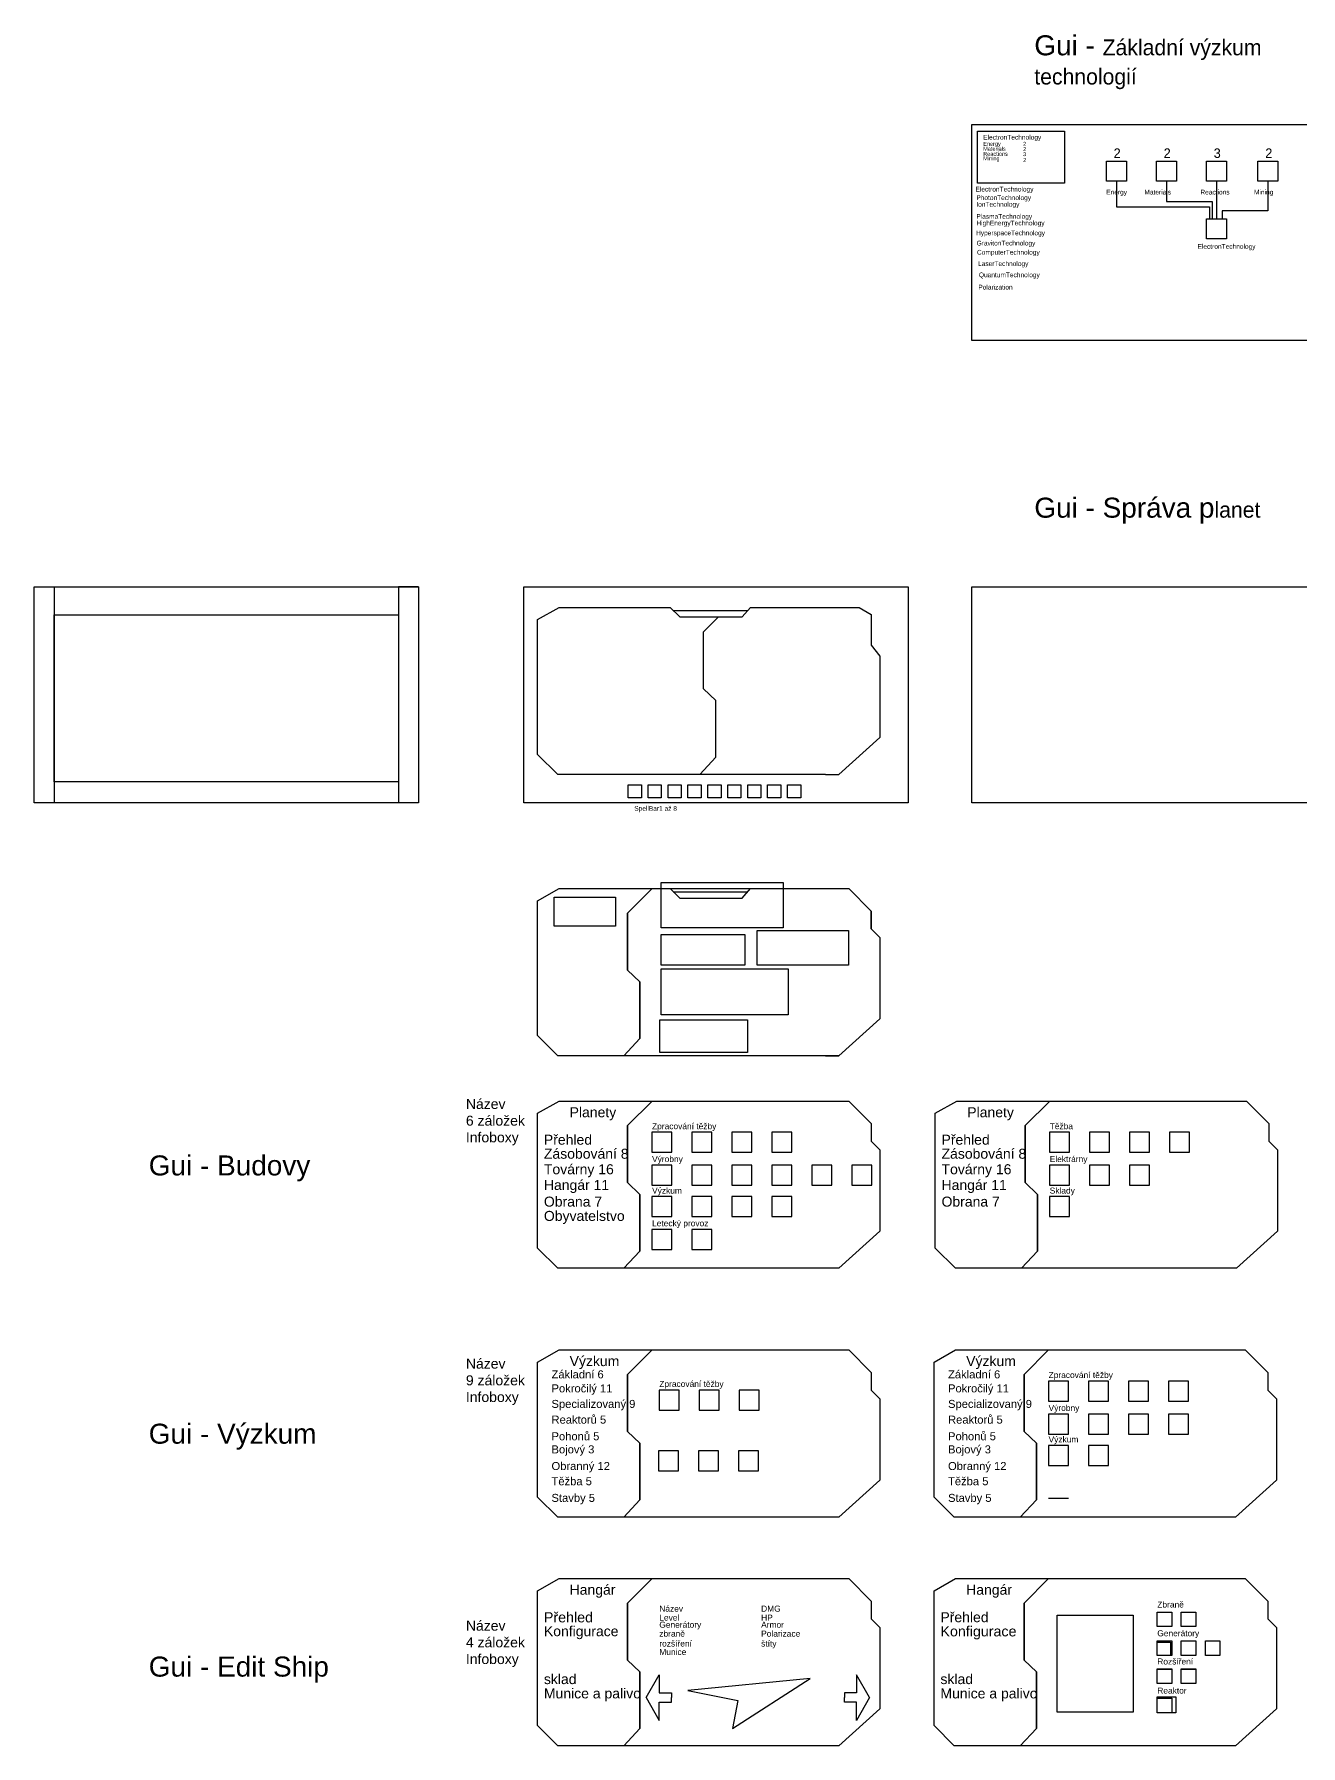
# Model space of a CAD drawing. Header units: millimetres. Extents: x 33057 to 249580, y -15894 to 47997.
# Drawn here: x 47362 to 53692, y -7681 to 873 of the extents above; entities that cross this region are included whole.
import ezdxf

# ---------------------------------------------------------------- set-up
doc = ezdxf.new("R2010")
doc.units = ezdxf.units.MM
for name, color, linetype in [('Kce', 9, 'Continuous'), ('Prvky', 103, 'Continuous'), ('základní', 4, 'Continuous')]:
    doc.layers.add(name, color=color, linetype=linetype)
doc.layers.add('Layer2', color=231, linetype='Continuous', plot=False)
doc.layers.add('Obrys', color=253, linetype='Continuous', lineweight=30)
doc.styles.get("Standard").update_dxf_attribs({"font": 'arial.ttf'})
picture_1 = doc.add_image_def('image1.png', size_in_pixel=(1921, 1081))
picture_2 = doc.add_image_def('image2.png', size_in_pixel=(599, 291))
picture_3 = doc.add_image_def('image3.png', size_in_pixel=(651, 307))
picture_4 = doc.add_image_def('image4.png', size_in_pixel=(639, 238))
picture_5 = doc.add_image_def('image5.png', size_in_pixel=(657, 240))
picture_6 = doc.add_image_def('image6.png', size_in_pixel=(664, 242))
picture_7 = doc.add_image_def('image7.png', size_in_pixel=(650, 242))
picture_8 = doc.add_image_def('image8.png', size_in_pixel=(656, 248))
picture_9 = doc.add_image_def('image9.png', size_in_pixel=(134, 134))
picture_10 = doc.add_image_def('image10.png', size_in_pixel=(586, 508))
picture_11 = doc.add_image_def('image11.png', size_in_pixel=(866, 866))
picture_12 = doc.add_image_def('image12.png', size_in_pixel=(171, 171))
picture_13 = doc.add_image_def('image13.png', size_in_pixel=(2814, 3572))

msp = doc.modelspace()

# ---------------------------------------------------------------- linework, layer by layer
at = {"layer": 'Kce'}
for p, q in [((52720.7, 237.7), (52820.7, 237.7)), ((52820.7, 237.7), (52820.7, 137.7)), ((52970.7, 237.7), (53070.7, 237.7)), ((53070.7, 237.7), (53070.7, 137.7)), ((53220.7, 237.7), (53320.7, 237.7)), ((53320.7, 237.7), (53320.7, 137.7)), ((53478.6, 237.7), (53578.6, 237.7)), ((53578.6, 237.7), (53578.6, 137.7)), ((53320.7, -50.3), (53320.7, -150.3))]:
    msp.add_line(p, q, dxfattribs=at)
at = {"layer": 'Layer2'}
for p, q in [((52770.7, 137.7), (52770.7, 9.3)), ((53020.7, 137.7), (53020.7, 37.4)), ((53270.7, 137.7), (53270.7, -50.3)), ((53528.6, 137.7), (53528.6, -10.4)), ((52770.7, 9.3), (53236.4, 9.3)), ((53020.7, 37.4), (53250.4, 37.4)), ((53236.4, 9.3), (53236.4, -50.3)), ((53250.4, 37.4), (53250.4, -50.3)), ((53299.6, -10.4), (53299.6, -50.3)), ((53528.6, -10.4), (53299.6, -10.4))]:
    msp.add_line(p, q, dxfattribs=at)
at = {"layer": 'Obrys'}
for points in [[(52048.8, 421.8), (53968.8, 421.8), (53968.8, -658.2), (52048.8, -658.2)], [(52077.3, 388.7), (52512.2, 388.7), (52512.2, 127.5), (52077.3, 127.5)], [(52720.7, 237.7), (52820.7, 237.7), (52820.7, 137.7), (52720.7, 137.7)], [(52970.7, 237.7), (53070.7, 237.7), (53070.7, 137.7), (52970.7, 137.7)], [(53220.7, 237.7), (53320.7, 237.7), (53320.7, 137.7), (53220.7, 137.7)], [(53478.6, 237.7), (53578.6, 237.7), (53578.6, 137.7), (53478.6, 137.7)], [(53220.7, -50.3), (53320.7, -50.3), (53320.7, -150.3), (53220.7, -150.3)], [(52048.8, -1889), (53968.8, -1889), (53968.8, -2969), (52048.8, -2969)]]:
    msp.add_lwpolyline(points, close=True, dxfattribs=at)
at = {"layer": 'základní'}
for p, q in [((52048.8, -658.2), (52048.8, 421.8)), ((52048.8, 421.8), (53968.8, 421.8)), ((53968.8, -658.2), (52048.8, -658.2)), ((52048.8, -1889), (53968.8, -1889)), ((53968.8, -2969), (52048.8, -2969))]:
    msp.add_line(p, q, dxfattribs=at)
at = {"layer": 'základní', "lineweight": 30}
for p, q in [((47362, -1888.5), (47462, -1888.5)), ((47462, -1888.5), (47462, -2969)), ((49282, -1888.5), (49182, -1888.5)), ((49182, -1888.5), (49182, -2969)), ((49878.2, -2052.5), (49985.4, -1991.7)), ((49878.2, -2726.7), (49878.2, -2052.5)), ((49985.4, -1991.7), (50539.8, -1991.7)), ((50539.8, -1991.7), (50589.3, -2039.6)), ((50556.4, -2007.7), (50927.7, -2007.7)), ((50589.3, -2039.6), (50900, -2039.6)), ((50707.8, -2114.5), (50782.4, -2039.6)), ((50900, -2039.6), (50941.5, -1991.7)), ((50941.5, -1991.7), (51484.5, -1991.7)), ((51484.5, -1991.7), (51545.7, -2027)), ((51545.7, -2027), (51545.7, -2181.5)), ((50707.8, -2398.9), (50707.8, -2114.5)), ((51545.7, -2181.5), (51589, -2235.6)), ((51589, -2235.6), (51589, -2532.4)), ((50769.3, -2457.9), (50707.8, -2398.9)), ((50769.3, -2741.2), (50769.3, -2457.9)), ((51589, -2532.4), (51589, -2641.9)), ((51384.2, -2827.3), (51589, -2641.9)), ((49978.7, -2827.3), (49878.2, -2726.7)), ((50688.5, -2827.3), (50769.3, -2741.2)), ((50688.5, -2827.3), (49978.7, -2827.3)), ((51316.8, -2827.3), (50688.5, -2827.3)), ((51316.8, -2827.3), (51384.2, -2827.3)), ((49878.2, -3458.2), (49985.4, -3397.4)), ((49985.4, -3397.4), (50539.8, -3397.4)), ((50328.1, -3520.1), (50450.5, -3397.4)), ((50539.8, -3397.4), (50589.3, -3445.2)), ((50556.4, -3413.4), (50927.7, -3413.3)), ((50900, -3445.2), (50941.5, -3397.4)), ((50941.5, -3397.4), (51433.1, -3397.4)), ((51433.1, -3397.4), (51545.7, -3509.9)), ((49878.2, -4132.3), (49878.2, -3458.2)), ((50589.3, -3445.2), (50900, -3445.2)), ((50328.1, -3804.5), (50328.1, -3520.1)), ((51545.7, -3509.9), (51545.7, -3587.2)), ((51545.7, -3597.9), (51545.7, -3509.9)), ((51589, -3641.2), (51545.7, -3597.9)), ((51589, -3641.2), (51589, -3938)), ((50389.6, -3863.6), (50328.1, -3804.5)), ((50389.6, -4146.8), (50389.6, -3863.6)), ((51589, -3938), (51589, -4047.6)), ((51384.2, -4233), (51589, -4047.6)), ((49978.7, -4233), (49878.2, -4132.3)), ((50308.8, -4233), (50389.6, -4146.8)), ((50688.5, -4233), (49978.7, -4233)), ((51316.8, -4233), (50688.5, -4233)), ((51316.8, -4233), (51384.2, -4233)), ((50549.2, -4715.2), (50549.2, -4615.2)), ((52536.8, -4715.2), (52536.8, -4615.2)), ((50449.2, -4715.2), (50549.2, -4715.2)), ((50549.2, -4879.6), (50549.2, -4779.6)), ((52436.8, -4715.2), (52536.8, -4715.2)), ((52536.8, -4879.6), (52536.8, -4779.6)), ((50449.2, -4879.6), (50549.2, -4879.6)), ((50549.2, -5036.9), (50549.2, -4936.9)), ((52436.8, -4879.6), (52536.8, -4879.6)), ((52536.8, -5036.9), (52536.8, -4936.9)), ((50449.2, -5036.9), (50549.2, -5036.9)), ((52436.8, -5036.9), (52536.8, -5036.9)), ((50549.2, -5200.4), (50549.2, -5100.4)), ((50449.2, -5200.4), (50549.2, -5200.4)), ((52531.1, -5958.9), (52531.1, -5858.9)), ((50585.5, -6003.3), (50585.5, -5903.3)), ((52431.1, -5958.9), (52531.1, -5958.9)), ((52531.1, -6123.3), (52531.1, -6023.3)), ((52431.1, -6123.3), (52531.1, -6123.3)), ((52531.1, -6280.6), (52531.1, -6180.6)), ((52431.1, -6280.6), (52531.1, -6280.6)), ((52431.1, -6444.1), (52531.1, -6444.1)), ((50420.7, -7440.7), (50486.2, -7327.3)), ((50486.2, -7327.3), (50486.2, -7417.3)), ((51240.5, -7344.3), (50628.7, -7405.5)), ((50851.5, -7594.8), (51240.5, -7344.3)), ((51537.6, -7440.7), (51472.2, -7327.3)), ((51472.2, -7327.3), (51472.2, -7417.3)), ((50420.7, -7440.7), (50486.2, -7554.2)), ((50486.2, -7417.3), (50546.6, -7417.3)), ((50546.6, -7417.3), (50546.6, -7440.7)), ((50546.6, -7464.1), (50546.6, -7440.7)), ((50628.7, -7405.5), (50879.2, -7455)), ((51472.2, -7417.3), (51411.8, -7417.3)), ((51411.8, -7417.3), (51411.8, -7440.7)), ((51411.8, -7464.1), (51411.8, -7440.7)), ((51537.6, -7440.7), (51472.2, -7554.2)), ((50486.2, -7554.2), (50486.2, -7464.1)), ((50486.2, -7464.1), (50546.6, -7464.1)), ((50879.2, -7455), (50851.6, -7594.8)), ((51472.2, -7464.1), (51411.8, -7464.1)), ((51472.2, -7554.2), (51472.2, -7464.1))]:
    msp.add_line(p, q, dxfattribs=at)
for points in [[(47362, -1888.5), (49282, -1888.5), (49282, -2969), (47362, -2969)], [(50330.8, -2878.6), (50396.7, -2878.6), (50396.7, -2943.9), (50330.8, -2943.9)], [(50430.4, -2878.6), (50496.2, -2878.6), (50496.2, -2943.9), (50430.4, -2943.9)], [(50529.9, -2878.6), (50595.8, -2878.6), (50595.8, -2943.9), (50529.9, -2943.9)], [(50629.4, -2878.6), (50695.3, -2878.6), (50695.3, -2943.9), (50629.4, -2943.9)], [(50729, -2878.6), (50794.8, -2878.6), (50794.8, -2943.9), (50729, -2943.9)], [(50828.5, -2878.6), (50894.4, -2878.6), (50894.4, -2943.9), (50828.5, -2943.9)], [(50928, -2878.6), (50993.9, -2878.6), (50993.9, -2943.9), (50928, -2943.9)], [(51027.6, -2878.6), (51093.4, -2878.6), (51093.4, -2943.9), (51027.6, -2943.9)], [(51127.1, -2878.6), (51193, -2878.6), (51193, -2943.9), (51127.1, -2943.9)], [(50308.8, -4233), (49978.7, -4233), (49878.2, -4132.3), (49878.2, -3458.2), (49985.4, -3397.4), (50450.5, -3397.4), (50328.1, -3520.1), (50328.1, -3804.5), (50389.6, -3863.6), (50389.6, -4146.8)], [(50328.1, -3520.1), (50450.5, -3397.4), (51433.1, -3397.4), (51545.7, -3509.9), (51545.7, -3597.9), (51589, -3641.2), (51589, -4047.6), (51384.2, -4233), (50308.8, -4233), (50389.6, -4146.8), (50389.6, -3863.6), (50328.1, -3804.5)], [(50308.8, -5294.9), (49978.7, -5294.9), (49878.2, -5194.3), (49878.2, -4520.2), (49985.4, -4459.4), (50450.5, -4459.4), (50328.1, -4582.1), (50328.1, -4866.5), (50389.6, -4925.6), (50389.6, -5208.8)], [(50328.1, -4582.1), (50450.5, -4459.4), (51433.1, -4459.4), (51545.7, -4571.9), (51545.7, -4659.9), (51589, -4703.2), (51589, -5109.5), (51384.2, -5294.9), (50308.8, -5294.9), (50389.6, -5208.8), (50389.6, -4925.6), (50328.1, -4866.5)], [(52296.3, -5294.9), (51966.2, -5294.9), (51865.8, -5194.3), (51865.8, -4520.2), (51972.9, -4459.4), (52438, -4459.4), (52315.6, -4582.1), (52315.6, -4866.5), (52377.1, -4925.6), (52377.1, -5208.8)], [(52315.6, -4582.1), (52438, -4459.4), (53420.7, -4459.4), (53533.2, -4571.9), (53533.2, -4659.9), (53576.5, -4703.2), (53576.5, -5109.5), (53371.8, -5294.9), (52296.3, -5294.9), (52377.1, -5208.8), (52377.1, -4925.6), (52315.6, -4866.5)], [(50549.2, -4615.2), (50449.2, -4615.2), (50449.2, -4715.2), (50549.2, -4715.2)], [(50749.2, -4615.2), (50649.2, -4615.2), (50649.2, -4715.2), (50749.2, -4715.2)], [(50949.2, -4615.2), (50849.2, -4615.2), (50849.2, -4715.2), (50949.2, -4715.2)], [(51149.2, -4615.2), (51049.2, -4615.2), (51049.2, -4715.2), (51149.2, -4715.2)], [(52536.8, -4615.2), (52436.8, -4615.2), (52436.8, -4715.2), (52536.8, -4715.2)], [(52736.8, -4615.2), (52636.8, -4615.2), (52636.8, -4715.2), (52736.8, -4715.2)], [(52936.8, -4615.2), (52836.8, -4615.2), (52836.8, -4715.2), (52936.8, -4715.2)], [(53136.8, -4615.2), (53036.8, -4615.2), (53036.8, -4715.2), (53136.8, -4715.2)], [(50549.2, -4779.6), (50449.2, -4779.6), (50449.2, -4879.6), (50549.2, -4879.6)], [(50749.2, -4779.6), (50649.2, -4779.6), (50649.2, -4879.6), (50749.2, -4879.6)], [(50949.2, -4779.6), (50849.2, -4779.6), (50849.2, -4879.6), (50949.2, -4879.6)], [(51149.2, -4779.6), (51049.2, -4779.6), (51049.2, -4879.6), (51149.2, -4879.6)], [(51349.2, -4779.6), (51249.2, -4779.6), (51249.2, -4879.6), (51349.2, -4879.6)], [(51549.2, -4779.6), (51449.2, -4779.6), (51449.2, -4879.6), (51549.2, -4879.6)], [(52536.8, -4779.6), (52436.8, -4779.6), (52436.8, -4879.6), (52536.8, -4879.6)], [(52736.8, -4779.6), (52636.8, -4779.6), (52636.8, -4879.6), (52736.8, -4879.6)], [(52936.8, -4779.6), (52836.8, -4779.6), (52836.8, -4879.6), (52936.8, -4879.6)], [(50549.2, -4936.9), (50449.2, -4936.9), (50449.2, -5036.9), (50549.2, -5036.9)], [(50749.2, -4936.9), (50649.2, -4936.9), (50649.2, -5036.9), (50749.2, -5036.9)], [(50949.2, -4936.9), (50849.2, -4936.9), (50849.2, -5036.9), (50949.2, -5036.9)], [(51149.2, -4936.9), (51049.2, -4936.9), (51049.2, -5036.9), (51149.2, -5036.9)], [(52536.8, -4936.9), (52436.8, -4936.9), (52436.8, -5036.9), (52536.8, -5036.9)], [(50549.2, -5100.4), (50449.2, -5100.4), (50449.2, -5200.4), (50549.2, -5200.4)], [(50749.2, -5100.4), (50649.2, -5100.4), (50649.2, -5200.4), (50749.2, -5200.4)], [(52531.1, -5858.9), (52431.1, -5858.9), (52431.1, -5958.9), (52531.1, -5958.9)], [(52731.1, -5858.9), (52631.1, -5858.9), (52631.1, -5958.9), (52731.1, -5958.9)], [(52931.1, -5858.9), (52831.1, -5858.9), (52831.1, -5958.9), (52931.1, -5958.9)], [(53131.1, -5858.9), (53031.1, -5858.9), (53031.1, -5958.9), (53131.1, -5958.9)], [(50585.5, -5903.3), (50485.5, -5903.3), (50485.5, -6003.3), (50585.5, -6003.3)], [(50785.5, -5903.3), (50685.5, -5903.3), (50685.5, -6003.3), (50785.5, -6003.3)], [(50985.5, -5903.3), (50885.5, -5903.3), (50885.5, -6003.3), (50985.5, -6003.3)], [(52531.1, -6023.3), (52431.1, -6023.3), (52431.1, -6123.3), (52531.1, -6123.3)], [(52731.1, -6023.3), (52631.1, -6023.3), (52631.1, -6123.3), (52731.1, -6123.3)], [(52931.1, -6023.3), (52831.1, -6023.3), (52831.1, -6123.3), (52931.1, -6123.3)], [(53131.1, -6023.3), (53031.1, -6023.3), (53031.1, -6123.3), (53131.1, -6123.3)], [(50582.8, -6206.5), (50482.8, -6206.5), (50482.8, -6306.5), (50582.8, -6306.5)], [(50782.8, -6206.5), (50682.8, -6206.5), (50682.8, -6306.5), (50782.8, -6306.5)], [(50982.8, -6206.5), (50882.8, -6206.5), (50882.8, -6306.5), (50982.8, -6306.5)], [(52531.1, -6180.6), (52431.1, -6180.6), (52431.1, -6280.6), (52531.1, -6280.6)], [(52731.1, -6180.6), (52631.1, -6180.6), (52631.1, -6280.6), (52731.1, -6280.6)], [(50308.8, -7681.3), (49978.7, -7681.3), (49878.2, -7580.6), (49878.2, -6906.5), (49985.4, -6845.7), (50450.5, -6845.7), (50328.1, -6968.4), (50328.1, -7252.8), (50389.6, -7311.9), (50389.6, -7595.1)], [(50328.1, -6968.4), (50450.5, -6845.7), (51433.1, -6845.7), (51545.7, -6958.2), (51545.7, -7046.2), (51589, -7089.5), (51589, -7495.9), (51384.2, -7681.3), (50308.8, -7681.3), (50389.6, -7595.1), (50389.6, -7311.9), (50328.1, -7252.8)], [(52290.7, -7681.3), (51960.6, -7681.3), (51860.1, -7580.6), (51860.1, -6906.5), (51967.3, -6845.7), (52432.4, -6845.7), (52310, -6968.4), (52310, -7252.8), (52371.5, -7311.9), (52371.5, -7595.1)], [(52310, -6968.4), (52432.4, -6845.7), (53415, -6845.7), (53527.6, -6958.2), (53527.6, -7046.2), (53570.9, -7089.5), (53570.9, -7495.9), (53366.1, -7681.3), (52290.7, -7681.3), (52371.5, -7595.1), (52371.5, -7311.9), (52310, -7252.8)], [(52975.3, -7013.2), (53048, -7013.2), (53048, -7085.8), (52975.3, -7085.8)], [(53095.5, -7013.2), (53168.2, -7013.2), (53168.2, -7085.8), (53095.5, -7085.8)], [(52975.3, -7157), (53048, -7157), (53048, -7229.7), (52975.3, -7229.7)], [(53095.5, -7157), (53168.2, -7157), (53168.2, -7229.7), (53095.5, -7229.7)], [(53215.7, -7157), (53288.4, -7157), (53288.4, -7229.7), (53215.7, -7229.7)], [(52975.3, -7298), (53048, -7298), (53048, -7370.6), (52975.3, -7370.6)], [(53095.5, -7298), (53168.2, -7298), (53168.2, -7370.6), (53095.5, -7370.6)], [(52975.3, -7443.3), (53048, -7443.3), (53048, -7516), (52975.3, -7516)]]:
    msp.add_lwpolyline(points, close=True, dxfattribs=at)
at = {"layer": 'základní', "color": 67, "lineweight": 30, "true_color": 0x727430}
for points in [[(50308.8, -6538.6), (49978.7, -6538.6), (49878.2, -6438), (49878.2, -5763.8), (49985.4, -5703), (50450.5, -5703), (50328.1, -5825.8), (50328.1, -6110.2), (50389.6, -6169.3), (50389.6, -6452.5)], [(50328.1, -5825.8), (50450.5, -5703), (51433.1, -5703), (51545.7, -5815.6), (51545.7, -5903.6), (51589, -5946.9), (51589, -6353.2), (51384.2, -6538.6), (50308.8, -6538.6), (50389.6, -6452.5), (50389.6, -6169.3), (50328.1, -6110.2)], [(52290.7, -6538.6), (51960.6, -6538.6), (51860.1, -6438), (51860.1, -5763.8), (51967.3, -5703), (52432.4, -5703), (52310, -5825.8), (52310, -6110.2), (52371.5, -6169.3), (52371.5, -6452.5)], [(52310, -5825.8), (52432.4, -5703), (53415, -5703), (53527.6, -5815.6), (53527.6, -5903.6), (53570.9, -5946.9), (53570.9, -6353.2), (53366.1, -6538.6), (52290.7, -6538.6), (52371.5, -6452.5), (52371.5, -6169.3), (52310, -6110.2)]]:
    msp.add_lwpolyline(points, close=True, dxfattribs=at)

# ---------------------------------------------------------------- texts
at = {"layer": 'Obrys', "attachment_point": 1}
for s, width, heights, insert, char_height in [('Gui - {\\fCascadia Mono|b0|i0|c238|p49;\\H0.79167x;\\C96;\\c32768;Základní výzkum technologií}', 1557.371, [347.9], (52360.6, 867.3), 100), ('Gui - Správa p{\\fCascadia Mono|b0|i0|c238|p49;\\H0.79167x;\\C96;\\c32768;lanet}', 1557.371, [347.9], (52360.6, -1443.5), 100), ('Název\\P6 záložek^JInfoboxy', 334.202, [812.9], (49519.6, -4448.7), 50), ('Planety', 273.839, [86], (50038.1, -4490), 50), ('Planety', 273.839, [86], (52025.7, -4490), 50), ('Zpracování těžby', 573.253, [95.2], (50450.1, -4569.7), 30), ('Těžba', 573.253, [95.2], (52437.6, -4569.7), 30), ('Zásobování 8', 458.094, [92.1], (49909.5, -4697.3), 50), ('Přehled', 273.839, [86], (49909.5, -4627.3), 50), ('Přehled', 273.839, [86], (51897, -4627.3), 50), ('Gui - Budovy', 1557.371, [347.9], (47934.4, -4730.9), 100), ('Výrobny', 573.253, [95.2], (50450.1, -4734.1), 30), ('Továrny 16', 382.856, [89.1], (51897, -4774.9), 50), ('Elektrárny', 573.253, [95.2], (52437.6, -4734.1), 30), ('Hangár 11', 327.58, [86], (49909.5, -4853.5), 50), ('Hangár 11', 327.58, [86], (51897, -4853.5), 50), ('Obrana 7', 394.133, [86], (49909.5, -4936.7), 50), ('Výzkum', 573.253, [95.2], (50450.1, -4891.5), 30), ('Obrana 7', 394.133, [86], (51897, -4936.7), 50), ('Sklady', 573.253, [95.2], (52437.6, -4891.5), 30), ('Obyvatelstvo', 394.133, [86], (49909.5, -5008.2), 50), ('Letecký provoz', 573.253, [95.2], (50450.1, -5054.9), 30), ('Výzkum', 273.839, [86], (50038.1, -5733.7), 50), ('Výzkum', 273.839, [86], (52020.1, -5733.7), 50), ('Název\\P9 záložek^JInfoboxy', 334.202, [812.9], (49519.6, -5746.5), 50), ('Základní 6', 364.439, [86], (51929.5, -5805.1), 40), ('Zpracování těžby', 573.253, [95.2], (52432, -5813.4), 30), ('Pokročilý 11', 458.094, [92.1], (49947.5, -5875.1), 40), ('Zpracování těžby', 573.253, [95.2], (50486.3, -5857.8), 30), ('Specializovaný 9', 442.837, [89.1], (49947.5, -5952.7), 40), ('Specializovaný 9', 442.837, [89.1], (51929.5, -5952.7), 40), ('Výrobny', 573.253, [95.2], (52432, -5977.8), 30), ('Gui - Výzkum', 1557.371, [347.9], (47934.4, -6071.6), 100), ('Reaktorů 5', 380.561, [86], (49947.5, -6031.3), 40), ('Reaktorů 5', 380.561, [86], (51929.5, -6031.3), 40), ('Pohonů 5', 394.133, [86], (49947.5, -6114.5), 40), ('Pohonů 5', 394.133, [86], (51929.5, -6114.5), 40), ('Výzkum', 573.253, [95.2], (52432, -6135.1), 30), ('Bojový 3', 400.278, [86], (49947.5, -6180), 40), ('Bojový 3', 400.278, [86], (51929.5, -6180), 40), ('Obranný 12', 394.133, [86], (49947.5, -6263.2), 40), ('Obranný 12', 394.133, [86], (51929.5, -6263.2), 40), ('Těžba 5', 378.999, [86], (49947.5, -6339.2), 40), ('Těžba 5', 378.999, [86], (51929.5, -6339.2), 40), ('Stavby 5', 394.133, [86], (49947.5, -6422.4), 40), ('Stavby 5', 394.133, [86], (51929.5, -6422.4), 40), ('Hangár', 273.839, [86], (50038.1, -6876.3), 50), ('Hangár', 273.839, [86], (52020.1, -6876.3), 50), ('Název', 573.253, [95.2], (50486.3, -6981), 30), ('DMG', 573.253, [95.2], (50995.3, -6981), 30), ('Přehled', 273.839, [86], (51891.4, -7013.6), 50), ('Zbraně', 573.253, [95.2], (52975.3, -6960.3), 30), ('Název\\P4 záložek^JInfoboxy', 334.202, [812.9], (49519.6, -7056.1), 50), ('Konfigurace', 458.094, [92.1], (49909.5, -7083.6), 50), ('Generátory', 573.253, [95.2], (50486.3, -7061.1), 30), ('Level', 573.253, [95.2], (50486.3, -7025.7), 30), ('Armor', 573.253, [95.2], (50995.3, -7061.1), 30), ('HP', 573.253, [95.2], (50995.3, -7025.7), 30), ('zbraně', 573.253, [95.2], (50486.3, -7105.8), 30), ('rozšíření', 573.253, [95.2], (50486.3, -7155.3), 30), ('štíty', 573.253, [95.2], (50995.3, -7155.3), 30), ('Polarizace', 573.253, [95.2], (50995.3, -7105.8), 30), ('Generátory', 573.253, [95.2], (52975.3, -7104.1), 30), ('Gui - Edit Ship', 1557.371, [347.9], (47934.4, -7235.6), 100), ('Munice', 573.253, [95.2], (50486.3, -7197.7), 30), ('Rozšíření', 573.253, [95.2], (52975.3, -7245), 30), ('sklad', 394.133, [86], (49909.5, -7323), 50), ('sklad', 394.133, [86], (51891.4, -7323), 50), ('Munice a palivo', 496.129, [99.2], (49909.5, -7394.5), 50), ('Munice a palivo', 496.129, [99.2], (51891.4, -7394.5), 50), ('Reaktor', 573.253, [95.2], (52975.3, -7390.4), 30)]:
    msp.add_mtext_dynamic_manual_height_columns(s, width=width, gutter_width=12.5, heights=heights, dxfattribs=dict(at, insert=insert, char_height=char_height))
at = {"layer": 'Obrys', "color": 114, "true_color": 0x139b48, "attachment_point": 1}
for s, width, heights, insert, char_height in [('Zásobování 8', 458.094, [92.1], (51897, -4697.3), 50), ('Továrny 16', 382.856, [89.1], (49909.5, -4774.9), 50), ('Základní 6', 364.439, [86], (49947.5, -5805.1), 40), ('Pokročilý 11', 458.094, [92.1], (51929.5, -5875.1), 40)]:
    msp.add_mtext_dynamic_manual_height_columns(s, width=width, gutter_width=12.5, heights=heights, dxfattribs=dict(at, insert=insert, char_height=char_height))
at = {"layer": 'Obrys', "color": 114, "lineweight": 53, "true_color": 0x139b48, "char_height": 51, "attachment_point": 1}
for s, width, heights, insert in [('Přehled', 273.839, [86], (49909.5, -7013.6)), ('Konfigurace', 458.094, [92.1], (51891.4, -7083.6))]:
    msp.add_mtext_dynamic_manual_height_columns(s, width=width, gutter_width=12.5, heights=heights, dxfattribs=dict(at, insert=insert))
at = {"layer": 'Prvky', "attachment_point": 1}
for s, width, insert, char_height in [('{\\fCascadia Mono|b0|i0|c238|p49;\\H0.79167x;ElectronTechnology}', 151.558, (52105.4, 369.7), 30), ('{\\fCascadia Mono|b0|i0|c238|p49;\\C85;\\c4766296;Energy }', 115.926, (52105.4, 334.8), 20), ('{\\fCascadia Mono|b0|i0|c238|p49;\\C85;\\c4766296;Materials }', 115.926, (52105.4, 310.2), 20), ('{\\fCascadia Mono|b0|i0|c238|p49;\\C85;\\c4766296;Reactions }', 115.926, (52105.4, 284.9), 20), ('{\\fCascadia Mono|b0|i0|c238|p49;\\C85;\\c4766296;Mining }', 115.926, (52105.4, 261.9), 20), ('{\\fCascadia Mono|b0|i0|c238|p49;\\H0.79167x;ElectronTechnology}', 151.558, (52066.8, 110.3), 30), ('{\\fCascadia Mono|b0|i0|c238|p49;\\H0.79167x;ElectronTechnology}', 151.558, (53176.5, -176.1), 30)]:
    msp.add_mtext_dynamic_manual_height_columns(s, width=width, gutter_width=12.5, heights=[0], dxfattribs=dict(at, insert=insert, char_height=char_height))
at = {"layer": 'základní', "attachment_point": 1}
for s, width, heights, insert, char_height in [('{\\fCascadia Mono|b0|i0|c238|p49;\\H0.79167x;3}', 41.455, [34], (52305, 283.2), 25), ('{\\fCascadia Mono|b0|i0|c238|p49;\\H0.79167x;2}', 41.455, [34], (52305, 334.8), 25), ('{\\fCascadia Mono|b0|i0|c238|p49;\\H0.79167x;2}', 41.455, [34], (52305, 308.5), 25), ('{\\fCascadia Mono|b0|i0|c238|p49;\\H0.79167x;2}', 41.455, [34], (52757.2, 302.1), 60), ('{\\fCascadia Mono|b0|i0|c238|p49;\\H0.79167x;2}', 41.455, [34], (53007.2, 302.1), 60), ('{\\fCascadia Mono|b0|i0|c238|p49;\\H0.79167x;3}', 41.455, [34], (53257.2, 302.1), 60), ('{\\fCascadia Mono|b0|i0|c238|p49;\\H0.79167x;2}', 41.455, [34], (53515, 302.1), 60), ('{\\fCascadia Mono|b0|i0|c238|p49;\\H0.79167x;2}', 41.455, [34], (52305, 253.8), 25), ('{\\fCascadia Mono|b0|i0|c238|p49;\\H0.79167x;Energy}', 151.558, [0], (52720.4, 95.5), 30), ('{\\fCascadia Mono|b0|i0|c238|p49;\\H0.79167x;\\C5;Materials}', 229.626, [0], (52911, 95.5), 30), ('{\\fCascadia Mono|b0|i0|c238|p49;\\H0.79167x;\\C5;Reactions}', 229.626, [0], (53190.8, 95.5), 30), ('{\\fCascadia Mono|b0|i0|c238|p49;\\H0.79167x;Mining}', 229.626, [0], (53458.7, 95.5), 30), ('{\\fCascadia Mono|b0|i0|c238|p49;\\H0.79167x;PhotonTechnology}', 229.626, [0], (52071, 67.6), 30), ('{\\fCascadia Mono|b0|i0|c238|p49;\\H0.79167x;IonTechnology}', 229.626, [0], (52071, 34.5), 30), ('{\\fCascadia Mono|b0|i0|c238|p49;\\H0.79167x;PlasmaTechnology}', 229.626, [0], (52071, -25.9), 30), ('{\\fCascadia Mono|b0|i0|c238|p49;\\H0.79167x;HighEnergyTechnology}', 229.626, [0], (52071, -59), 30), ('{\\fCascadia Mono|b0|i0|c238|p49;\\H0.79167x;HyperspaceTechnology}', 229.626, [0], (52069.6, -108.5), 30), ('{\\fCascadia Mono|b0|i0|c238|p49;\\H0.79167x;\\C5;GravitonTechnology}', 151.558, [0], (52072.4, -159.4), 30), ('{\\fCascadia Mono|b0|i0|c238|p49;\\H0.79167x;ComputerTechnology}', 229.626, [0], (52074.2, -205.2), 30), ('{\\fCascadia Mono|b0|i0|c238|p49;\\H0.79167x;\\C5;LaserTechnology}', 229.626, [0], (52079.5, -261.9), 30), ('{\\fCascadia Mono|b0|i0|c238|p49;\\H0.79167x;QuantumTechnology}', 229.626, [0], (52083.7, -318.1), 30), ('{\\fCascadia Mono|b0|i0|c238|p49;\\H0.79167x;Polarization}', 229.626, [0], (52080.9, -379.4), 30), ('{\\fCascadia Mono|b0|i0|c238|p49;\\H0.79167x;SpellBar1 až 8}', 407.179, [66.3], (50361.2, -2984.7), 30)]:
    msp.add_mtext_dynamic_manual_height_columns(s, width=width, gutter_width=12.5, heights=heights, dxfattribs=dict(at, insert=insert, char_height=char_height))

# ---------------------------------------------------------------- pictures from other files: only their frames are drawn
at = {"layer": 'základní', "lineweight": 30}
image = msp.add_image(picture_1, insert=(49809.6, -2969), size_in_units=(1920, 1080.4), dxfattribs=at)
image.dxf.flags = 7
image = msp.add_image(picture_1, insert=(52048.8, -2969), size_in_units=(1920, 1080.4), dxfattribs=at)
image.dxf.flags = 7
image = msp.add_image(picture_2, insert=(47462, -2864.5), size_in_units=(1720, 835.6), dxfattribs=at)
image.dxf.flags = 7
image = msp.add_image(picture_4, insert=(50495.2, -3593.6), size_in_units=(609.6, 227.1), dxfattribs=at)
image.dxf.flags = 7
image = msp.add_image(picture_3, insert=(49961.3, -3585), size_in_units=(306.3, 144.5), dxfattribs=at)
image.dxf.flags = 7
image = msp.add_image(picture_5, insert=(50495.2, -3779.9), size_in_units=(417.9, 152.6), dxfattribs=at)
image.dxf.flags = 7
image = msp.add_image(picture_8, insert=(50975, -3780.1), size_in_units=(457.2, 172.8), dxfattribs=at)
image.dxf.flags = 7
image = msp.add_image(picture_6, insert=(50496.4, -4028.4), size_in_units=(633.5, 230.9), dxfattribs=at)
image.dxf.flags = 7
image = msp.add_image(picture_7, insert=(50489.2, -4215.7), size_in_units=(438.4, 163.2), dxfattribs=at)
image.dxf.flags = 7
image = msp.add_image(picture_12, insert=(52975.3, -7085.8), size_in_units=(72.7, 72.7), dxfattribs=at)
image.dxf.flags = 7
image = msp.add_image(picture_12, insert=(53095.5, -7085.8), size_in_units=(72.7, 72.7), dxfattribs=at)
image.dxf.flags = 7
image = msp.add_image(picture_13, insert=(52474.2, -7513), size_in_units=(381.2, 483.9), dxfattribs=at)
image.dxf.flags = 7
image = msp.add_image(picture_9, insert=(52975.3, -7229.7), size_in_units=(66.8, 66.8), dxfattribs=at)
image.dxf.flags = 7
image = msp.add_image(picture_11, insert=(52975.3, -7370.6), size_in_units=(73.3, 73.3), dxfattribs=at)
image.dxf.flags = 7
image = msp.add_image(picture_11, insert=(53095.5, -7370.6), size_in_units=(73.3, 73.3), dxfattribs=at)
image.dxf.flags = 7
image = msp.add_image(picture_10, insert=(52975.3, -7516), size_in_units=(92.3, 80), dxfattribs=at)
image.dxf.flags = 7

doc.saveas('drawing.dxf')
